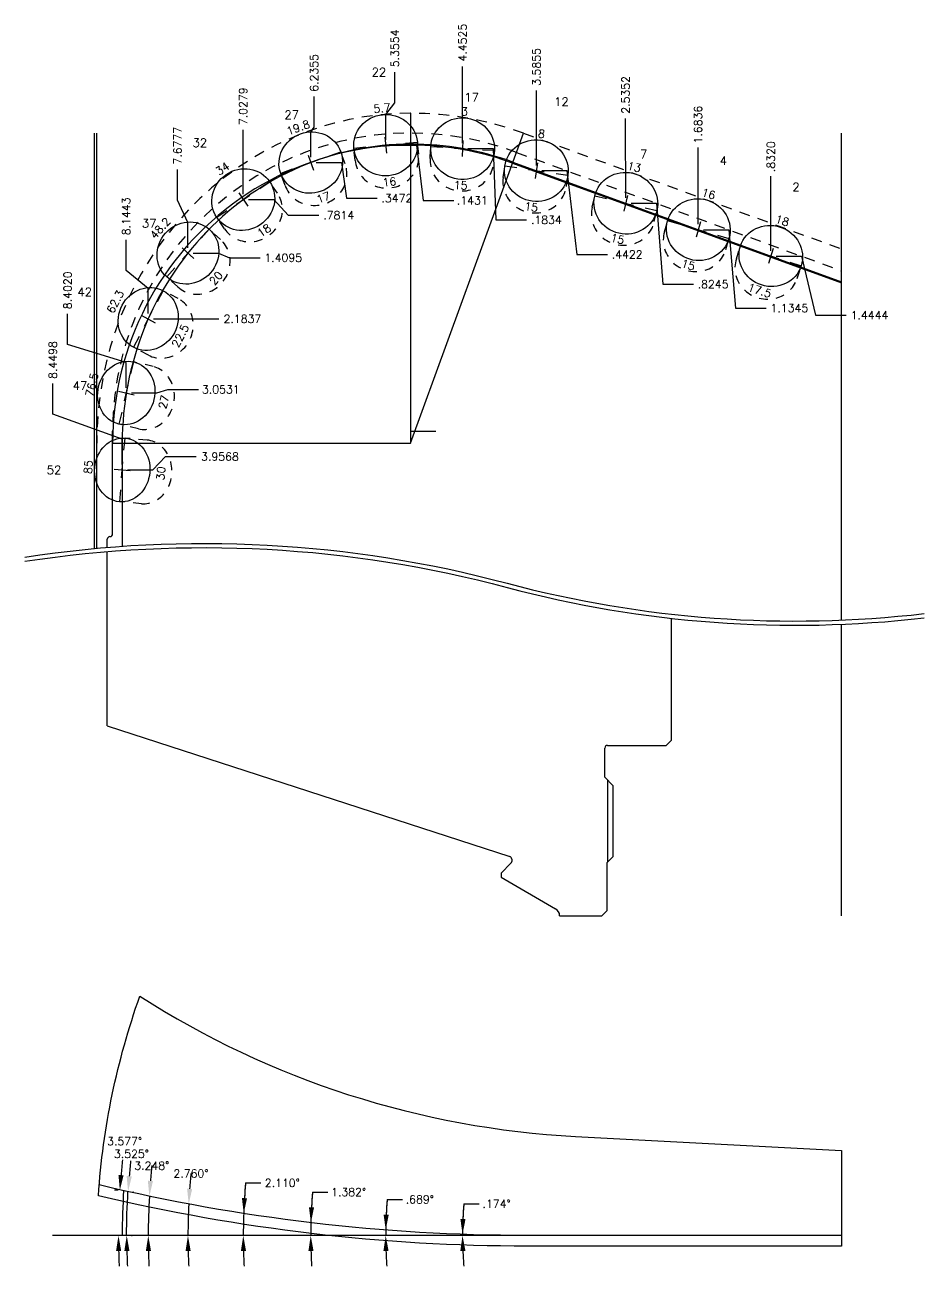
# Model space of a CAD drawing. Header units: inches. Extents: x -44.5 to 26.1, y -53.8 to -39.1.
# Drawn here: x -8.48 to 2.08, y -53.84 to -39.26 of the extents above; entities that cross this region are included whole.
import ezdxf
from ezdxf.enums import TextEntityAlignment as Align

# ---------------------------------------------------------------- set-up
doc = ezdxf.new("R2010")
doc.units = ezdxf.units.IN
doc.header["$MEASUREMENT"] = 0
doc.linetypes.add('CENTER2', pattern=[1.125, 0.75, -0.125, 0.125, -0.125])
doc.linetypes.add('HIDDEN2', pattern=[0.1875, 0.125, -0.0625])
doc.layers.add('Blade_3', color=7, linetype='Continuous', true_color=0x00cc00)
doc.layers.add('CLine', color=5, linetype='CENTER2')
doc.layers.add('Dims', color=4, linetype='Continuous')
doc.styles.add('RomanS', font='romans')
doc.styles.get("Standard").update_dxf_attribs({"font": 'arial.ttf'})
doc.dimstyles.new('Copy of Standard', dxfattribs={"dimtxt": 0.094, "dimasz": 0.18, "dimexe": 0.0625, "dimexo": 0.0625, "dimgap": 0.045, "dimtad": 0, "dimtih": 1, "dimtoh": 1, "dimdec": 4, "dimzin": 4, "dimdsep": 46, "dimtxsty": 'RomanS', "dimcen": 0.09, "dimadec": 3, "dimazin": 1, "dimtfac": 1, "dimtdec": 4, "dimtofl": 0, "dimtmove": 0, "dimatfit": 1, "dimfxl": 1, "dimtolj": 1, "dimtzin": 0, "dimarcsym": 0})

# ---------------------------------------------------------------- blocks, each defined once
blk = doc.blocks.new('*D73')
at = {"layer": 'Dims', "color": 0, "lineweight": -2, "transparency": 16777216}
for p, q in [((0.282, -41.402), (0.282, -41.042)), ((0.281, -41.619), (0.282, -41.402)), ((0.281, -41.916), (0.281, -41.619))]:
    blk.add_line(p, q, dxfattribs=at)
at = {"layer": 'Dims', "color": 0, "transparency": 16777216, "insert": (0.282, -40.812), "char_height": 0.094, "attachment_point": 5, "rotation": 90, "style": 'RomanS'}
blk.add_mtext('\\A1;.8320', dxfattribs=at)
blk = doc.blocks.new('*D74')
at = {"layer": 'Dims', "color": 0, "lineweight": -2, "transparency": 16777216}
for p, q in [((0.343, -41.979), (0.641, -41.979)), ((0.641, -41.979), (0.807, -42.674)), ((0.807, -42.674), (1.167, -42.674))]:
    blk.add_line(p, q, dxfattribs=at)
at = {"layer": 'Dims', "color": 0, "transparency": 16777216, "insert": (1.44, -42.674), "char_height": 0.094, "attachment_point": 5, "style": 'RomanS'}
blk.add_mtext('\\A1;1.4444', dxfattribs=at)
blk = doc.blocks.new('*D75')
at = {"layer": 'Dims', "color": 0, "lineweight": -2, "transparency": 16777216}
for p, q in [((-0.574, -41.066), (-0.574, -40.706)), ((-0.571, -41.309), (-0.574, -41.066)), ((-0.571, -41.606), (-0.571, -41.309))]:
    blk.add_line(p, q, dxfattribs=at)
at = {"layer": 'Dims', "color": 0, "transparency": 16777216, "insert": (-0.574, -40.435), "char_height": 0.094, "attachment_point": 5, "rotation": 90, "style": 'RomanS'}
blk.add_mtext('\\A1;1.6836', dxfattribs=at)
blk = doc.blocks.new('*D76')
at = {"layer": 'Dims', "color": 0, "lineweight": -2, "transparency": 16777216}
for p, q in [((-0.508, -41.669), (-0.211, -41.669)), ((-0.211, -41.669), (-0.132, -42.59)), ((-0.132, -42.59), (0.228, -42.59))]:
    blk.add_line(p, q, dxfattribs=at)
at = {"layer": 'Dims', "color": 0, "transparency": 16777216, "insert": (0.499, -42.59), "char_height": 0.094, "attachment_point": 5, "style": 'RomanS'}
blk.add_mtext('\\A1;1.1345', dxfattribs=at)
blk = doc.blocks.new('*D77')
at = {"layer": 'Dims', "color": 0, "lineweight": -2, "transparency": 16777216}
for p, q in [((-1.424, -40.724), (-1.424, -40.364)), ((-1.422, -40.999), (-1.424, -40.724)), ((-1.422, -41.296), (-1.422, -40.999))]:
    blk.add_line(p, q, dxfattribs=at)
at = {"layer": 'Dims', "color": 0, "transparency": 16777216, "insert": (-1.424, -40.086), "char_height": 0.094, "attachment_point": 5, "rotation": 90, "style": 'RomanS'}
blk.add_mtext('\\A1;2.5352', dxfattribs=at)
blk = doc.blocks.new('*D78')
at = {"layer": 'Dims', "color": 0, "lineweight": -2, "transparency": 16777216}
for p, q in [((-2.472, -40.396), (-2.472, -40.036)), ((-2.473, -40.616), (-2.472, -40.396)), ((-2.473, -40.914), (-2.473, -40.616))]:
    blk.add_line(p, q, dxfattribs=at)
at = {"layer": 'Dims', "color": 0, "transparency": 16777216, "insert": (-2.472, -39.758), "char_height": 0.094, "attachment_point": 5, "rotation": 90, "style": 'RomanS'}
blk.add_mtext('\\A1;3.5855', dxfattribs=at)
blk = doc.blocks.new('*D79')
at = {"layer": 'Dims', "color": 0, "lineweight": -2, "transparency": 16777216}
for p, q in [((-3.339, -40.111), (-3.339, -39.751)), ((-3.34, -40.357), (-3.339, -40.111)), ((-3.34, -40.655), (-3.34, -40.357))]:
    blk.add_line(p, q, dxfattribs=at)
at = {"layer": 'Dims', "color": 0, "transparency": 16777216, "insert": (-3.339, -39.473), "char_height": 0.094, "attachment_point": 5, "rotation": 90, "style": 'RomanS'}
blk.add_mtext('\\A1;4.4525', dxfattribs=at)
blk = doc.blocks.new('*D80')
at = {"layer": 'Dims', "color": 0, "lineweight": -2, "transparency": 16777216}
for p, q in [((-1.36, -41.359), (-1.062, -41.359)), ((-1.062, -41.359), (-0.988, -42.31)), ((-0.988, -42.31), (-0.628, -42.31))]:
    blk.add_line(p, q, dxfattribs=at)
at = {"layer": 'Dims', "color": 0, "transparency": 16777216, "insert": (-0.397, -42.31), "char_height": 0.094, "attachment_point": 5, "style": 'RomanS'}
blk.add_mtext('\\A1;.8245', dxfattribs=at)
blk = doc.blocks.new('*D81')
at = {"layer": 'Dims', "color": 0, "lineweight": -2, "transparency": 16777216}
for p, q in [((-2.41, -40.976), (-2.113, -40.976)), ((-2.113, -40.976), (-1.997, -41.96)), ((-1.997, -41.96), (-1.637, -41.96))]:
    blk.add_line(p, q, dxfattribs=at)
at = {"layer": 'Dims', "color": 0, "transparency": 16777216, "insert": (-1.406, -41.96), "char_height": 0.094, "attachment_point": 5, "style": 'RomanS'}
blk.add_mtext('\\A1;.4422', dxfattribs=at)
blk = doc.blocks.new('*D82')
at = {"layer": 'Dims', "color": 0, "lineweight": -2, "transparency": 16777216}
for p, q in [((-3.277, -40.717), (-2.98, -40.717)), ((-2.98, -40.717), (-2.948, -41.554)), ((-2.948, -41.554), (-2.588, -41.554))]:
    blk.add_line(p, q, dxfattribs=at)
at = {"layer": 'Dims', "color": 0, "transparency": 16777216, "insert": (-2.355, -41.554), "char_height": 0.094, "attachment_point": 5, "style": 'RomanS'}
blk.add_mtext('\\A1;.1834', dxfattribs=at)
blk = doc.blocks.new('*D83')
at = {"layer": 'Dims', "color": 0, "lineweight": -2, "transparency": 16777216}
for p, q in [((-4.134, -40.18), (-4.134, -39.82)), ((-4.242, -40.317), (-4.134, -40.18)), ((-4.242, -40.615), (-4.242, -40.317))]:
    blk.add_line(p, q, dxfattribs=at)
at = {"layer": 'Dims', "color": 0, "transparency": 16777216, "insert": (-4.134, -39.54), "char_height": 0.094, "attachment_point": 5, "rotation": 90, "style": 'RomanS'}
blk.add_mtext('\\A1;5.3554', dxfattribs=at)
blk = doc.blocks.new('*D84')
at = {"layer": 'Dims', "color": 0, "lineweight": -2, "transparency": 16777216}
for p, q in [((-4.18, -40.677), (-3.882, -40.677)), ((-3.882, -40.677), (-3.803, -41.326)), ((-3.803, -41.326), (-3.443, -41.326))]:
    blk.add_line(p, q, dxfattribs=at)
at = {"layer": 'Dims', "color": 0, "transparency": 16777216, "insert": (-3.225, -41.326), "char_height": 0.094, "attachment_point": 5, "style": 'RomanS'}
blk.add_mtext('\\A1;.1431', dxfattribs=at)
blk = doc.blocks.new('*D85')
at = {"layer": 'Dims', "color": 0, "lineweight": -2, "transparency": 16777216}
for p, q in [((-5.083, -40.464), (-5.083, -40.104)), ((-5.123, -40.521), (-5.083, -40.464)), ((-5.123, -40.819), (-5.123, -40.521))]:
    blk.add_line(p, q, dxfattribs=at)
at = {"layer": 'Dims', "color": 0, "transparency": 16777216, "insert": (-5.083, -39.828), "char_height": 0.094, "attachment_point": 5, "rotation": 90, "style": 'RomanS'}
blk.add_mtext('\\A1;6.2355', dxfattribs=at)
blk = doc.blocks.new('*D86')
at = {"layer": 'Dims', "color": 0, "lineweight": -2, "transparency": 16777216}
for p, q in [((-5.06, -40.881), (-4.763, -40.881)), ((-4.763, -40.881), (-4.702, -41.3)), ((-4.702, -41.3), (-4.342, -41.3))]:
    blk.add_line(p, q, dxfattribs=at)
at = {"layer": 'Dims', "color": 0, "transparency": 16777216, "insert": (-4.111, -41.3), "char_height": 0.094, "attachment_point": 5, "style": 'RomanS'}
blk.add_mtext('\\A1;.3472', dxfattribs=at)
blk = doc.blocks.new('*D87')
at = {"layer": 'Dims', "color": 0, "lineweight": -2, "transparency": 16777216}
for p, q in [((-5.917, -40.856), (-5.917, -40.496)), ((-5.915, -40.956), (-5.917, -40.856)), ((-5.915, -41.253), (-5.915, -40.956))]:
    blk.add_line(p, q, dxfattribs=at)
at = {"layer": 'Dims', "color": 0, "transparency": 16777216, "insert": (-5.917, -40.22), "char_height": 0.094, "attachment_point": 5, "rotation": 90, "style": 'RomanS'}
blk.add_mtext('\\A1;7.0279', dxfattribs=at)
blk = doc.blocks.new('*D88')
at = {"layer": 'Dims', "color": 0, "lineweight": -2, "transparency": 16777216}
for p, q in [((-5.853, -41.316), (-5.555, -41.316)), ((-5.555, -41.316), (-5.387, -41.5)), ((-5.387, -41.5), (-5.027, -41.5))]:
    blk.add_line(p, q, dxfattribs=at)
at = {"layer": 'Dims', "color": 0, "transparency": 16777216, "insert": (-4.794, -41.5), "char_height": 0.094, "attachment_point": 5, "style": 'RomanS'}
blk.add_mtext('\\A1;.7814', dxfattribs=at)
blk = doc.blocks.new('*D89')
at = {"layer": 'Dims', "color": 0, "lineweight": -2, "transparency": 16777216}
for p, q in [((-6.687, -41.321), (-6.687, -40.961)), ((-6.565, -41.584), (-6.687, -41.321)), ((-6.565, -41.881), (-6.565, -41.584))]:
    blk.add_line(p, q, dxfattribs=at)
at = {"layer": 'Dims', "color": 0, "transparency": 16777216, "insert": (-6.687, -40.683), "char_height": 0.094, "attachment_point": 5, "rotation": 90, "style": 'RomanS'}
blk.add_mtext('\\A1;7.6777', dxfattribs=at)
blk = doc.blocks.new('*D90')
at = {"layer": 'Dims', "color": 0, "lineweight": -2, "transparency": 16777216}
for p, q in [((-6.502, -41.944), (-6.205, -41.944)), ((-6.205, -41.944), (-6.077, -41.999)), ((-6.077, -41.999), (-5.717, -41.999))]:
    blk.add_line(p, q, dxfattribs=at)
at = {"layer": 'Dims', "color": 0, "transparency": 16777216, "insert": (-5.446, -41.999), "char_height": 0.094, "attachment_point": 5, "style": 'RomanS'}
blk.add_mtext('\\A1;1.4095', dxfattribs=at)
blk = doc.blocks.new('*D91')
at = {"layer": 'Dims', "color": 0, "lineweight": -2, "transparency": 16777216}
for p, q in [((-7.291, -42.15), (-7.291, -41.79)), ((-7.031, -42.358), (-7.291, -42.15)), ((-7.031, -42.655), (-7.031, -42.358))]:
    blk.add_line(p, q, dxfattribs=at)
at = {"layer": 'Dims', "color": 0, "transparency": 16777216, "insert": (-7.291, -41.513), "char_height": 0.094, "attachment_point": 5, "rotation": 90, "style": 'RomanS'}
blk.add_mtext('\\A1;8.1443', dxfattribs=at)
blk = doc.blocks.new('*D92')
at = {"layer": 'Dims', "color": 0, "lineweight": -2, "transparency": 16777216}
for p, q in [((-6.969, -42.718), (-6.671, -42.718)), ((-6.671, -42.718), (-6.562, -42.716)), ((-6.562, -42.716), (-6.202, -42.716))]:
    blk.add_line(p, q, dxfattribs=at)
at = {"layer": 'Dims', "color": 0, "transparency": 16777216, "insert": (-5.925, -42.716), "char_height": 0.094, "attachment_point": 5, "style": 'RomanS'}
blk.add_mtext('\\A1;2.1837', dxfattribs=at)
blk = doc.blocks.new('*D93')
at = {"layer": 'Dims', "color": 0, "lineweight": -2, "transparency": 16777216}
for p, q in [((-7.978, -43.019), (-7.978, -42.659)), ((-7.289, -43.227), (-7.978, -43.019)), ((-7.289, -43.525), (-7.289, -43.227))]:
    blk.add_line(p, q, dxfattribs=at)
at = {"layer": 'Dims', "color": 0, "transparency": 16777216, "insert": (-7.978, -42.381), "char_height": 0.094, "attachment_point": 5, "rotation": 90, "style": 'RomanS'}
blk.add_mtext('\\A1;8.4020', dxfattribs=at)
blk = doc.blocks.new('*D94')
at = {"layer": 'Dims', "color": 0, "lineweight": -2, "transparency": 16777216}
for p, q in [((-7.227, -43.587), (-6.929, -43.587)), ((-6.929, -43.587), (-6.803, -43.545)), ((-6.803, -43.545), (-6.443, -43.545))]:
    blk.add_line(p, q, dxfattribs=at)
at = {"layer": 'Dims', "color": 0, "transparency": 16777216, "insert": (-6.179, -43.545), "char_height": 0.094, "attachment_point": 5, "style": 'RomanS'}
blk.add_mtext('\\A1;3.0531', dxfattribs=at)
blk = doc.blocks.new('*D95')
at = {"layer": 'Dims', "color": 0, "lineweight": -2, "transparency": 16777216}
for p, q in [((-8.152, -43.837), (-8.152, -43.477)), ((-7.337, -44.131), (-8.152, -43.837)), ((-7.337, -44.428), (-7.337, -44.131))]:
    blk.add_line(p, q, dxfattribs=at)
at = {"layer": 'Dims', "color": 0, "transparency": 16777216, "insert": (-8.152, -43.2), "char_height": 0.094, "attachment_point": 5, "rotation": 90, "style": 'RomanS'}
blk.add_mtext('\\A1;8.4498', dxfattribs=at)
blk = doc.blocks.new('*D96')
at = {"layer": 'Dims', "color": 0, "lineweight": -2, "transparency": 16777216}
for p, q in [((-6.977, -44.491), (-6.827, -44.334)), ((-6.827, -44.334), (-6.467, -44.334)), ((-7.274, -44.491), (-6.977, -44.491))]:
    blk.add_line(p, q, dxfattribs=at)
at = {"layer": 'Dims', "color": 0, "transparency": 16777216, "insert": (-6.189, -44.334), "char_height": 0.094, "attachment_point": 5, "style": 'RomanS'}
blk.add_mtext('\\A1;3.9568', dxfattribs=at)
blk = doc.blocks.new('CMark')
at = {"layer": 'CLine'}
for p, q in [((-0.094, 0), (0.094, 0)), ((0, 0.094), (0, -0.094))]:
    blk.add_line(p, q, dxfattribs=at)
blk = doc.blocks.new('1913@17.5')
for p, q in [((-0.233, 0), (-0.375, 0)), ((0.233, 0), (0.375, 0))]:
    blk.add_line(p, q)
at = {"color": 8, "linetype": 'HIDDEN2', "ltscale": 0.5}
for p, q in [((-0.375, -0.156), (-0.375, 0)), ((0.375, -0.156), (0.375, 0))]:
    blk.add_line(p, q, dxfattribs=at)
blk.add_ellipse((0, 0), major_axis=(-0.375, 0), ratio=0.953717)
blk.add_ellipse((0, -0.156), major_axis=(-0.375, 0), ratio=0.953717, start_param=6.283185, end_param=9.424778, dxfattribs=at)
blk.add_blockref('CMark', (0, 0))
at = {"style": 'RomanS'}
blk.add_text('17.5', height=0.094, dxfattribs=at).set_placement((0, -0.425), align=Align.MIDDLE_CENTER)
blk.add_attdef('ANG', text='', height=0.094, dxfattribs=at).set_placement((0, 0.362), align=Align.BOTTOM_CENTER)
blk = doc.blocks.new('1913@15')
for p, q in [((-0.233, 0), (-0.375, 0)), ((0.233, 0), (0.375, 0))]:
    blk.add_line(p, q)
at = {"color": 8, "linetype": 'HIDDEN2', "ltscale": 0.5}
for p, q in [((-0.375, -0.135), (-0.375, 0)), ((0.375, -0.135), (0.375, 0))]:
    blk.add_line(p, q, dxfattribs=at)
blk.add_ellipse((0, 0), major_axis=(-0.375, 0), ratio=0.965926)
blk.add_ellipse((0, -0.135), major_axis=(-0.375, 0), ratio=0.965926, start_param=0, end_param=3.141593, dxfattribs=at)
blk.add_blockref('CMark', (0, 0))
at = {"style": 'RomanS'}
blk.add_text('15', height=0.094, dxfattribs=at).set_placement((0, -0.43), align=Align.MIDDLE_CENTER)
blk.add_attdef('ANG', text='', height=0.094, dxfattribs=at).set_placement((0, 0.362), align=Align.BOTTOM_CENTER)
blk = doc.blocks.new('1913@16')
for p, q in [((-0.233, 0), (-0.375, 0)), ((0.233, 0), (0.375, 0))]:
    blk.add_line(p, q)
at = {"color": 8, "linetype": 'HIDDEN2', "ltscale": 0.5}
for p, q in [((-0.375, -0.143), (-0.375, 0)), ((0.375, -0.143), (0.375, 0))]:
    blk.add_line(p, q, dxfattribs=at)
blk.add_ellipse((0, 0), major_axis=(-0.375, 0), ratio=0.961253)
blk.add_ellipse((0, -0.143), major_axis=(-0.375, 0), ratio=0.961253, start_param=0, end_param=3.141593, dxfattribs=at)
blk.add_blockref('CMark', (0, 0))
at = {"style": 'RomanS'}
blk.add_text('16', height=0.094, dxfattribs=at).set_placement((0, -0.432), align=Align.MIDDLE_CENTER)
blk.add_attdef('ANG', text='', height=0.094, dxfattribs=at).set_placement((0, 0.362), align=Align.BOTTOM_CENTER)
blk = doc.blocks.new('1913@17')
for p, q in [((-0.233, 0), (-0.375, 0)), ((0.233, 0), (0.375, 0))]:
    blk.add_line(p, q)
at = {"color": 8, "linetype": 'HIDDEN2', "ltscale": 0.5}
for p, q in [((-0.375, -0.152), (-0.375, 0)), ((0.375, -0.152), (0.375, 0))]:
    blk.add_line(p, q, dxfattribs=at)
blk.add_ellipse((0, 0), major_axis=(-0.375, 0), ratio=0.956293)
blk.add_ellipse((0, -0.152), major_axis=(-0.375, 0), ratio=0.956293, start_param=0, end_param=3.141593, dxfattribs=at)
blk.add_blockref('CMark', (0, 0))
at = {"style": 'RomanS'}
blk.add_text('17', height=0.094, dxfattribs=at).set_placement((0, -0.435), align=Align.MIDDLE_CENTER)
blk.add_attdef('ANG', text='', height=0.094, dxfattribs=at).set_placement((0, 0.362), align=Align.BOTTOM_CENTER)
blk = doc.blocks.new('1913@18')
for p, q in [((-0.233, 0), (-0.375, 0)), ((0.233, 0), (0.375, 0))]:
    blk.add_line(p, q)
at = {"color": 8, "linetype": 'HIDDEN2', "ltscale": 0.5}
for p, q in [((-0.375, -0.161), (-0.375, 0)), ((0.375, -0.161), (0.375, 0))]:
    blk.add_line(p, q, dxfattribs=at)
blk.add_ellipse((0, 0), major_axis=(-0.375, 0), ratio=0.951067)
blk.add_ellipse((0, -0.161), major_axis=(-0.375, 0), ratio=0.951067, start_param=0, end_param=3.141593, dxfattribs=at)
blk.add_blockref('CMark', (0, 0))
at = {"style": 'RomanS'}
blk.add_text('18', height=0.094, dxfattribs=at).set_placement((0, -0.437), align=Align.MIDDLE_CENTER)
blk.add_attdef('ANG', text='', height=0.094, dxfattribs=at).set_placement((0, 0.362), align=Align.BOTTOM_CENTER)
blk = doc.blocks.new('1913@20')
for p, q in [((-0.233, 0), (-0.375, 0)), ((0.233, 0), (0.375, 0))]:
    blk.add_line(p, q)
at = {"color": 8, "linetype": 'HIDDEN2', "ltscale": 0.5}
for p, q in [((-0.375, -0.178), (-0.375, 0)), ((0.375, -0.178), (0.375, 0))]:
    blk.add_line(p, q, dxfattribs=at)
blk.add_ellipse((0, 0), major_axis=(-0.375, 0), ratio=0.93968)
blk.add_ellipse((0, -0.178), major_axis=(-0.375, 0), ratio=0.93968, start_param=0, end_param=3.141593, dxfattribs=at)
blk.add_blockref('CMark', (0, 0))
at = {"style": 'RomanS'}
blk.add_text('20', height=0.094, dxfattribs=at).set_placement((0, -0.441), align=Align.MIDDLE_CENTER)
blk.add_attdef('ANG', text='', height=0.094, dxfattribs=at).set_placement((0, 0.362), align=Align.BOTTOM_CENTER)
blk = doc.blocks.new('1913@22.5')
for p, q in [((-0.233, 0), (-0.375, 0)), ((0.233, 0), (0.375, 0))]:
    blk.add_line(p, q)
at = {"color": 8, "linetype": 'HIDDEN2', "ltscale": 0.5}
for p, q in [((-0.375, -0.199), (-0.375, 0)), ((0.375, -0.199), (0.375, 0))]:
    blk.add_line(p, q, dxfattribs=at)
blk.add_ellipse((0, 0), major_axis=(-0.375, 0), ratio=0.92388)
blk.add_ellipse((0, -0.199), major_axis=(-0.375, 0), ratio=0.92388, start_param=6.283185, end_param=9.424778, dxfattribs=at)
blk.add_blockref('CMark', (0, 0))
at = {"style": 'RomanS'}
blk.add_text('22.5', height=0.094, dxfattribs=at).set_placement((0, -0.425), align=Align.MIDDLE_CENTER)
blk.add_attdef('ANG', text='', height=0.094, dxfattribs=at).set_placement((0, 0.362), align=Align.BOTTOM_CENTER)
blk = doc.blocks.new('1913@27')
for p, q in [((-0.233, 0), (-0.375, 0)), ((0.233, 0), (0.375, 0))]:
    blk.add_line(p, q)
at = {"color": 8, "linetype": 'HIDDEN2', "ltscale": 0.5}
for p, q in [((-0.375, -0.236), (-0.375, 0)), ((0.375, -0.236), (0.375, 0))]:
    blk.add_line(p, q, dxfattribs=at)
blk.add_ellipse((0, 0), major_axis=(-0.375, 0), ratio=0.891013)
blk.add_ellipse((0, -0.236), major_axis=(-0.375, 0), ratio=0.891013, start_param=0, end_param=3.141593, dxfattribs=at)
blk.add_blockref('CMark', (0, 0))
at = {"style": 'RomanS'}
blk.add_text('27', height=0.094, dxfattribs=at).set_placement((0, -0.452), align=Align.MIDDLE_CENTER)
blk.add_attdef('ANG', text='', height=0.094, dxfattribs=at).set_placement((0, 0.34), align=Align.BOTTOM_CENTER)
blk = doc.blocks.new('1913@30')
at = {"color": 8, "linetype": 'HIDDEN2', "ltscale": 0.5}
for p, q in [((-0.375, -0.26), (-0.375, 0)), ((0.375, -0.26), (0.375, 0))]:
    blk.add_line(p, q, dxfattribs=at)
for p, q in [((-0.233, 0), (-0.375, 0)), ((0.233, 0), (0.375, 0))]:
    blk.add_line(p, q)
blk.add_ellipse((0, 0), major_axis=(-0.375, 0), ratio=0.866025)
blk.add_ellipse((0, -0.26), major_axis=(-0.375, 0), ratio=0.866025, start_param=0, end_param=3.141593, dxfattribs=at)
blk.add_blockref('CMark', (0, 0))
at = {"style": 'RomanS'}
blk.add_text('30', height=0.094, dxfattribs=at).set_placement((0, -0.455), align=Align.MIDDLE_CENTER)
blk.add_attdef('ANG', text='', height=0.094, dxfattribs=at).set_placement((0, 0.325), align=Align.BOTTOM_CENTER)
blk = doc.blocks.new('*D174')
at = {"layer": 'Dims', "color": 0, "lineweight": -2, "transparency": 16777216}
blk.add_line((-3.324, -53.108), (-3.144, -53.108), dxfattribs=at)
for start, end in [(175.192, 179.8258), (175.193, 177.5094), (182.3164, 184.6329)]:
    blk.add_arc((1.113, -53.481), 4.453, start, end, dxfattribs=at)
at = {"layer": 'Dims', "color": 0, "transparency": 16777216}
for points in [[(-3.305, -53.288), (-3.365, -53.287), (-3.34, -53.468)], [(-3.366, -53.662), (-3.306, -53.661), (-3.34, -53.481)]]:
    blk.add_solid(points, dxfattribs=at)
at = {"layer": 'Dims', "color": 0, "transparency": 16777216, "insert": (-2.94, -53.108), "char_height": 0.094, "attachment_point": 5, "style": 'RomanS'}
blk.add_mtext('\\A1;.174°', dxfattribs=at)
blk = doc.blocks.new('*D175')
at = {"layer": 'Dims', "color": 0, "lineweight": -2, "transparency": 16777216}
blk.add_line((-4.226, -53.057), (-4.046, -53.057), dxfattribs=at)
for start, end in [(175.4589, 179.3112), (175.4594, 177.3853), (181.9259, 183.8517)]:
    blk.add_arc((1.113, -53.481), 5.355, start, end, dxfattribs=at)
at = {"layer": 'Dims', "color": 0, "transparency": 16777216}
for points in [[(-4.207, -53.238), (-4.267, -53.236), (-4.242, -53.417)], [(-4.269, -53.662), (-4.209, -53.661), (-4.242, -53.481)]]:
    blk.add_solid(points, dxfattribs=at)
at = {"layer": 'Dims', "color": 0, "transparency": 16777216, "insert": (-3.842, -53.057), "char_height": 0.094, "attachment_point": 5, "style": 'RomanS'}
blk.add_mtext('\\A1;.689°', dxfattribs=at)
blk = doc.blocks.new('*D176')
at = {"layer": 'Dims', "color": 0, "lineweight": -2, "transparency": 16777216}
blk.add_line((-5.102, -52.971), (-4.922, -52.971), dxfattribs=at)
for start, end in [(175.3093, 178.6177), (175.3097, 176.9637), (181.654, 183.308)]:
    blk.add_arc((1.113, -53.481), 6.236, start, end, dxfattribs=at)
at = {"layer": 'Dims', "color": 0, "transparency": 16777216}
for points in [[(-5.084, -53.152), (-5.144, -53.15), (-5.121, -53.331)], [(-5.15, -53.662), (-5.09, -53.661), (-5.123, -53.481)]]:
    blk.add_solid(points, dxfattribs=at)
at = {"layer": 'Dims', "color": 0, "transparency": 16777216, "insert": (-4.678, -52.971), "char_height": 0.094, "attachment_point": 5, "style": 'RomanS'}
blk.add_mtext('\\A1;1.382°', dxfattribs=at)
blk = doc.blocks.new('*D177')
at = {"layer": 'Dims', "color": 0, "lineweight": -2, "transparency": 16777216}
blk.add_line((-5.888, -52.863), (-5.708, -52.863), dxfattribs=at)
for start, end in [(174.9543, 177.8895), (174.9545, 176.422), (181.4675, 182.935)]:
    blk.add_arc((1.113, -53.481), 7.028, start, end, dxfattribs=at)
at = {"layer": 'Dims', "color": 0, "transparency": 16777216}
for points in [[(-5.871, -53.044), (-5.931, -53.041), (-5.91, -53.222)], [(-5.943, -53.662), (-5.883, -53.661), (-5.915, -53.481)]]:
    blk.add_solid(points, dxfattribs=at)
at = {"layer": 'Dims', "color": 0, "transparency": 16777216, "insert": (-5.457, -52.863), "char_height": 0.094, "attachment_point": 5, "style": 'RomanS'}
blk.add_mtext('\\A1;2.110°', dxfattribs=at)
blk = doc.blocks.new('*D178')
at = {"layer": 'Dims', "color": 0, "lineweight": -2, "transparency": 16777216}
for start, end in [(174.5538, 175.8971), (181.3433, 182.6866)]:
    blk.add_arc((1.113, -53.481), 7.678, start, end, dxfattribs=at)
at = {"layer": 'Dims', "color": 0, "transparency": 16777216}
for points in [[(-6.515, -52.934), (-6.575, -52.93), (-6.556, -53.112)], [(-6.593, -53.662), (-6.533, -53.661), (-6.565, -53.481)]]:
    blk.add_solid(points, dxfattribs=at)
at = {"layer": 'Dims', "color": 0, "transparency": 16777216, "insert": (-6.53, -52.753), "char_height": 0.094, "attachment_point": 5, "style": 'RomanS'}
blk.add_mtext('\\A1;2.760°', dxfattribs=at)
blk = doc.blocks.new('*D179')
at = {"layer": 'Dims', "color": 0, "lineweight": -2, "transparency": 16777216}
for start, end in [(174.219, 175.4853), (181.2663, 182.5327)]:
    blk.add_arc((1.113, -53.481), 8.144, start, end, dxfattribs=at)
at = {"layer": 'Dims', "color": 0, "transparency": 16777216}
for points in [[(-6.976, -52.842), (-7.036, -52.838), (-7.018, -53.02)], [(-7.059, -53.662), (-6.999, -53.661), (-7.031, -53.481)]]:
    blk.add_solid(points, dxfattribs=at)
at = {"layer": 'Dims', "color": 0, "transparency": 16777216, "insert": (-6.99, -52.661), "char_height": 0.094, "attachment_point": 5, "style": 'RomanS'}
blk.add_mtext('\\A1;3.248°', dxfattribs=at)
blk = doc.blocks.new('*D180')
at = {"layer": 'Dims', "color": 0, "lineweight": -2, "transparency": 16777216}
for p, q in [((-7.211, -52.968), (-7.206, -52.969)), ((-7.227, -53.481), (-7.222, -53.481))]:
    blk.add_line(p, q, dxfattribs=at)
for start, end in [(174.0184, 175.2466), (181.2282, 182.4564)]:
    blk.add_arc((1.113, -53.481), 8.397, start, end, dxfattribs=at)
at = {"layer": 'Dims', "color": 0, "transparency": 16777216}
for points in [[(-7.225, -52.788), (-7.285, -52.783), (-7.268, -52.965)], [(-7.312, -53.662), (-7.252, -53.661), (-7.284, -53.481)]]:
    blk.add_solid(points, dxfattribs=at)
at = {"layer": 'Dims', "color": 0, "transparency": 16777216, "insert": (-7.229, -52.523), "char_height": 0.094, "attachment_point": 5, "style": 'RomanS'}
blk.add_mtext('\\A1;3.525°', dxfattribs=at)
blk = doc.blocks.new('*D181')
at = {"layer": 'Dims', "color": 0, "lineweight": -2, "transparency": 16777216}
for p, q in [((-7.383, -52.95), (-7.427, -52.947)), ((-7.399, -53.481), (-7.444, -53.481))]:
    blk.add_line(p, q, dxfattribs=at)
for start, end in [(173.9945, 175.2087), (181.2142, 182.4284)]:
    blk.add_arc((1.113, -53.481), 8.494, start, end, dxfattribs=at)
at = {"layer": 'Dims', "color": 0, "transparency": 16777216}
for points in [[(-7.321, -52.774), (-7.381, -52.77), (-7.365, -52.951)], [(-7.409, -53.662), (-7.349, -53.661), (-7.381, -53.481)]]:
    blk.add_solid(points, dxfattribs=at)
at = {"layer": 'Dims', "color": 0, "transparency": 16777216, "insert": (-7.309, -52.375), "char_height": 0.094, "attachment_point": 5, "style": 'RomanS'}
blk.add_mtext('\\A1;3.577°', dxfattribs=at)

msp = doc.modelspace()

# ---------------------------------------------------------------- linework, layer by layer
for p, q in [((-3.94959, -40.30188), (-3.94959, -44.0341)), ((-3.94959, -44.1751), (-2.62487, -40.53546)), ((1.11291, -46.25378), (1.11291, -40.53412)), ((-2.75252, -40.88617), (1.11291, -42.29307)), ((-7.44959, -45.24187), (-7.44959, -44.03412)), ((-3.94959, -44.0341), (-3.655, -44.0341)), ((-3.94959, -44.0341), (-3.94959, -44.1751)), ((-7.44959, -44.1751), (-7.35852, -44.1751)), ((-7.35852, -44.1751), (-3.94959, -44.1751)), ((-7.51209, -45.3997), (-7.51209, -45.30437)), ((-7.51209, -47.49417), (-7.51209, -45.44928)), ((-0.88709, -47.66254), (-0.88709, -46.23353)), ((1.11291, -49.72504), (1.11291, -46.30336)), ((-7.51209, -47.49417), (-2.78368, -49.03053)), ((-0.88709, -47.66254), (-0.94959, -47.72504)), ((-1.66809, -48.10004), (-1.66809, -47.75629)), ((-1.63684, -47.72504), (-0.94959, -47.72504)), ((-1.56944, -48.19869), (-1.66809, -48.10004)), ((-1.63709, -48.13104), (-1.63709, -49.09754)), ((-1.56944, -49.02989), (-1.56944, -48.19869)), ((-2.77124, -49.10919), (-2.88709, -49.22504)), ((-2.76209, -49.06025), (-2.76209, -49.0871)), ((-1.63959, -49.10004), (-1.56944, -49.02989)), ((-1.63959, -49.66254), (-1.63959, -49.10004)), ((-2.88709, -49.22504), (-2.88709, -49.27399)), ((-2.88709, -49.27399), (-2.24647, -49.64385)), ((-1.63959, -49.66254), (-1.70209, -49.72504)), ((-2.19959, -49.72504), (-1.70209, -49.72504))]:
    msp.add_line(p, q)
at = {"color": 1}
for p, q in [((-7.66209, -45.41288), (-7.66209, -40.53412)), ((-7.63709, -45.41057), (-7.63709, -40.53412)), ((-2.74876, -40.87584), (1.11291, -42.28137)), ((-7.33692, -44.1751), (-7.33692, -45.38971)), ((-2.57459, -53.48127), (-8.15427, -53.48127))]:
    msp.add_line(p, q, dxfattribs=at)
at = {"color": 1, "linetype": 'HIDDEN2'}
msp.add_line((-2.62487, -40.53546), (1.11291, -41.8959), dxfattribs=at)
at = {"linetype": 'HIDDEN2'}
msp.add_line((-2.70732, -40.76198), (1.11291, -42.15243), dxfattribs=at)
for points in [[(-8.48099, -45.51416, -0.10386226), (-2.81741, -45.82048, 0.09441162), (2.08222, -46.17757)], [(-8.48099, -45.56374, -0.10386226), (-2.81741, -45.87007, 0.09441162), (2.08222, -46.22715)]]:
    msp.add_lwpolyline(points, format="xyb")
msp.add_lwpolyline([(1.11291, -53.48127), (1.11291, -53.60627), (-2.57459, -53.60627, -0.05855771), (-7.617, -53.0137, -0.06868801), (-7.13006, -50.67098, 0.13017643), (-2.01209, -52.3175), (1.11291, -52.48127)], format="xyb", close=True)
at = {"color": 1}
msp.add_lwpolyline([(1.11291, -53.48127), (-2.57459, -53.48127, -0.05879018), (-7.60751, -52.88745)], format="xyb", dxfattribs=at)
at = {"color": 1, "linetype": 'HIDDEN2'}
msp.add_arc((-3.94959, -44.1751), 3.87322, 70, 90, dxfattribs=at)
at = {"color": 9, "linetype": 'HIDDEN2'}
msp.add_arc((-3.94959, -44.0341), 3.5, 69.210524, 180, dxfattribs=at)
at = {"color": 1}
msp.add_arc((-3.94959, -44.1751), 3.511, 70, 90, dxfattribs=at)
for centre, radius, start, end in [((-3.94959, -44.1751), 3.5, 70, 180), ((-7.48084, -45.30437), 0.03125, 90, 180), ((-7.48084, -45.24187), 0.03125, 270, 0), ((-1.63684, -47.75629), 0.03125, 90, 180), ((-2.79334, -49.06025), 0.03125, 0, 72), ((-2.79334, -49.0871), 0.03125, 315, 0), ((-2.29334, -49.72504), 0.09375, 0, 60), ((1.11291, -53.48127), 8.44983, 176.422922, 180), ((1.11291, -53.48127), 8.40201, 176.474789, 180), ((1.11291, -53.48127), 8.14427, 176.751656, 180), ((1.11291, -53.48127), 7.67771, 177.240366, 180), ((1.11291, -53.48127), 7.02793, 177.889534, 180), ((1.11291, -53.48127), 6.2355, 178.617703, 180), ((1.11291, -53.48127), 5.35536, 179.311152, 180), ((1.11291, -53.48127), 4.45251, 179.825828, 180)]:
    msp.add_arc(centre, radius, start, end)
at = {"color": 1, "linetype": 'HIDDEN2'}
msp.add_ellipse((-3.94959, -44.1751), major_axis=(0, 3.87322), ratio=0.95205068, start_param=0, end_param=1.57079633, dxfattribs=at)
at = {"color": 1}
msp.add_ellipse((-3.94959, -44.1751), major_axis=(0, 3.511), ratio=0.96477758, start_param=0, end_param=1.57079633, dxfattribs=at)

# ---------------------------------------------------------------- block references
at = {"layer": 'Blade_3'}
for name, p, rotation, values in [('1913@16', (-4.24245, -40.67725), 5.7, {'ANG': '5.7'}), ('1913@15', (-3.3396, -40.71749), 357, {'ANG': '3'}), ('1913@17', (-5.12259, -40.88134), 19.8, {'ANG': '19.8'}), ('1913@15', (-2.47263, -40.97634), 351.9999999999999, {'ANG': '8'}), ('1913@18', (-5.91502, -41.31556), 34, {'ANG': '34'}), ('1913@15', (-1.42233, -41.35862), 347, {'ANG': '13'}), ('1913@15', (-0.57074, -41.66857), 344, {'ANG': '16'}), ('1913@20', (-6.5648, -41.94367), 48.2, {'ANG': '48.2'}), ('1913@17.5', (0.28086, -41.97853), 342, {'ANG': '18'}), ('1913@22.5', (-7.03136, -42.71781), 62.3, {'ANG': '62.3'}), ('1913@27', (-7.2891, -43.58721), 76.5, {'ANG': '76.5'}), ('1913@30', (-7.33692, -44.49092), 85, {'ANG': '85'})]:
    msp.add_blockref(name, p, dxfattribs=dict(at, rotation=rotation)).add_auto_attribs(values)

# ---------------------------------------------------------------- texts
at = {"layer": 'Blade_3', "char_height": 0.1, "attachment_point": 5}
for s, insert in [('{\\Fromans|c0;22}', (-4.32255, -39.8193)), ('{\\Fromans|c0;17}', (-3.23323, -40.11458)), ('{\\Fromans|c0;12}', (-2.17774, -40.16612)), ('{\\Fromans|c0;27}', (-5.34551, -40.31984)), ('{\\Fromans|c0;32}', (-6.42547, -40.64898)), ('{\\Fromans|c0;7}', (-1.21294, -40.78332)), ('{\\Fromans|c0;4}', (-0.27584, -40.85835)), ('{\\Fromans|c0;2}', (0.57576, -41.16831)), ('{\\Fromans|c0;37}', (-7.02028, -41.59462)), ('{\\Fromans|c0;42}', (-7.77678, -42.40106)), ('{\\Fromans|c0;47}', (-7.83395, -43.50099)), ('{\\Fromans|c0;52}', (-8.13709, -44.49092))]:
    msp.add_mtext_dynamic_manual_height_columns(s, width=0.2790132, gutter_width=1, heights=[0], dxfattribs=dict(at, insert=insert))

# ---------------------------------------------------------------- dimensions: what is measured, and where the dimension line sits
at = {"layer": 'Dims'}
for feature_location, offset, dtype, origin, picture, middle in [((-4.24245, -40.67725), (0.1089, 0.85686), 1, (1.11291, -40.53412), '*D83', (-4.13355, -39.54039)), ((-3.3396, -40.71749), (0.00063, 0.9668), 1, (1.11291, -40.53412), '*D79', (-3.33897, -39.47293)), ((-5.12259, -40.88134), (0.03936, 0.7775), 1, (1.11291, -40.53412), '*D85', (-5.08324, -39.82831)), ((-2.47263, -40.97634), (0.00026, 0.94035), 1, (1.11291, -40.53412), '*D78', (-2.47237, -39.75823)), ((-1.42233, -41.35862), (-0.00133, 0.99502), 1, (1.11291, -40.53412), '*D77', (-1.42366, -40.08583)), ((-5.91502, -41.31556), (-0.00211, 0.81974), 1, (1.11291, -40.53412), '*D87', (-5.91713, -40.22029)), ((-0.570735, -41.668574), (-0.002877, 0.96223), 1, (1.112909, -40.534122), '*D75', (-0.573613, -40.435297)), ((-6.5648, -41.94367), (-0.12204, 0.98251), 1, (1.11291, -40.53412), '*D89', (-6.68683, -40.6834)), ((-7.33692, -44.49092), (-0.8149, 1.01346), 1, (1.11291, -40.53412), '*D95', (-8.15182, -43.1997)), ((-7.2891, -43.58721), (-0.68892, 0.92845), 1, (1.11291, -40.53412), '*D93', (-7.97801, -42.381)), ((-7.03136, -42.71781), (-0.25972, 0.92737), 1, (1.11291, -40.53412), '*D91', (-7.29108, -41.51267)), ((-7.33692, -44.49092), (0.86986, 0.15727), 0, (1.11291, -40.53412), '*D96', (-6.1893, -44.33365)), ((-7.2891, -43.58721), (0.84565, 0.04211), 0, (1.11291, -40.53412), '*D94', (-6.17912, -43.5451)), ((-7.03136, -42.71781), (0.82906, 0.00196), 0, (1.11291, -40.53412), '*D92', (-5.92454, -42.71585)), ((-6.564799, -41.943666), (0.847813, -0.054857), 0, (1.112909, -40.534122), '*D90', (-5.445939, -41.998523)), ((-5.91502, -41.31556), (0.8878, -0.1844), 0, (1.11291, -40.53412), '*D88', (-4.79422, -41.49996)), ((-5.12259, -40.88134), (0.78053, -0.41879), 0, (1.11291, -40.53412), '*D86', (-4.1113, -41.30012)), ((-4.24245, -40.67725), (0.79974, -0.64831), 0, (1.11291, -40.53412), '*D84', (-3.22537, -41.32556)), ((-3.3396, -40.71749), (0.75188, -0.837), 0, (1.11291, -40.53412), '*D82', (-2.35472, -41.55449)), ((-2.47263, -40.97634), (0.83606, -0.98411), 0, (1.11291, -40.53412), '*D81', (-1.40581, -41.96045)), ((-1.42233, -41.35862), (0.79411, -0.95176), 0, (1.11291, -40.53412), '*D80', (-0.39746, -42.31038)), ((-0.570735, -41.668574), (0.798298, -0.921228), 0, (1.112909, -40.534122), '*D76', (0.49861, -42.589803)), ((0.280861, -41.97853), (0.000958, 0.936126), 1, (1.112909, -40.534122), '*D73', (0.281819, -40.811642)), ((0.28086, -41.97853), (0.88589, -0.69596), 0, (1.11291, -40.53412), '*D74', (1.44004, -42.67449))]:
    dim = msp.add_ordinate_dim(feature_location=feature_location, offset=offset, dtype=dtype, origin=origin, dimstyle='Copy of Standard', dxfattribs=at)
    dim.commit()
    dim.dimension.update_dxf_attribs({"geometry": picture, "text_midpoint": middle})
for base, p1, p2, picture, middle in [((-7.37923, -53.30452), (-7.32046, -52.95408), (-7.33692, -53.48127), '*D181', (-7.30874, -52.37522)), ((-7.2825, -53.30907), (-7.2732, -52.96465), (-7.2891, -53.48127), '*D180', (-7.22939, -52.52285)), ((-7.0299, -53.32737), (-7.01827, -53.01979), (-7.03136, -53.48127), '*D179', (-6.98994, -52.66092)), ((-6.56381, -53.35801), (-6.5559, -53.11162), (-6.5648, -53.48127), '*D178', (-6.53014, -52.75257))]:
    dim = msp.add_angular_dim_3p(base=base, center=(1.11291, -53.48127), p1=p1, p2=p2, dimstyle='Copy of Standard', dxfattribs=at)
    dim.commit()
    dim.dimension.update_dxf_attribs({"geometry": picture, "text_midpoint": middle, "dimtype": 165})
for base, p1, p2, picture, middle in [((-5.91449, -53.39498), (-5.91025, -53.22246), (-5.91502, -53.48127), '*D177', (-5.45688, -52.86316)), ((-5.12239, -53.43113), (-5.12078, -53.33085), (-5.12259, -53.48127), '*D176', (-4.67752, -52.97136)), ((-4.24241, -53.45981), (-4.24206, -53.41689), (-4.24245, -53.48127), '*D175', (-3.84173, -53.05726)), ((-3.3396, -53.47676), (-3.33958, -53.46774), (-3.3396, -53.48127), '*D174', (-2.94003, -53.10808))]:
    dim = msp.add_angular_dim_3p(base=base, center=(1.11291, -53.48127), p1=p1, p2=p2, dimstyle='Copy of Standard', dxfattribs=at)
    dim.commit()
    dim.dimension.update_dxf_attribs({"geometry": picture, "text_midpoint": middle})

doc.saveas('drawing.dxf')
